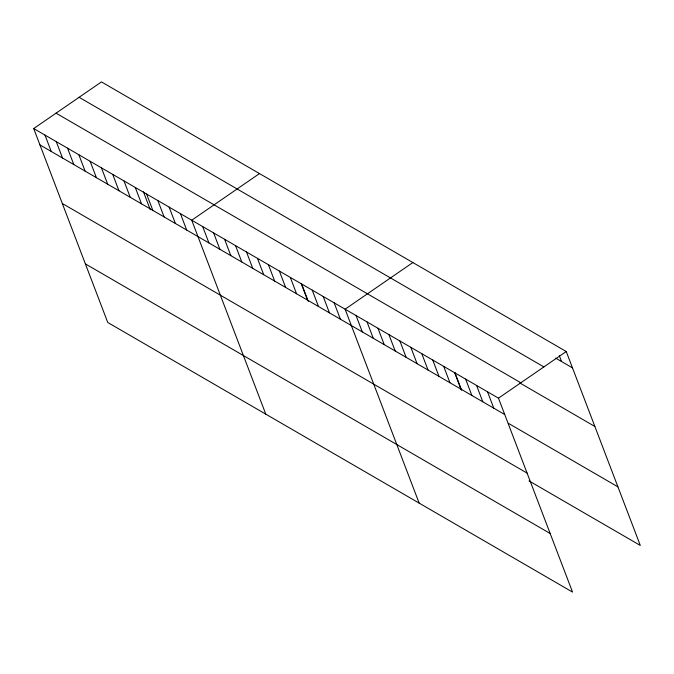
<?xml version="1.0" encoding="UTF-8"?>
<svg xmlns="http://www.w3.org/2000/svg" width="674" height="674" viewBox="0 0 674 674"><rect width="100%" height="100%" fill="white"/><g stroke="black" fill="none" stroke-linecap="round" stroke-linejoin="round"><path stroke-width="1.01" d="M33.7 128.549L498.482 398.166L572.538 592.092L107.756 322.475L33.7 128.549L101.462 81.908L566.244 351.525L640.3 545.451L529.056 480.916M259.49 173.58L191.728 220.221L265.783 414.148M412.867 262.548L345.105 309.189L419.161 503.116M498.482 398.166L566.244 351.525M555.646 358.113L572.496 367.886M79.102 97.3L543.884 366.909M56.06 113.165L520.842 382.773M519.865 382.975L594.872 426.482M39.951 144.918L504.733 414.527M508.373 423.306L617.923 486.855M62.328 203.514L527.11 473.123M85.379 263.888L550.161 533.496M559.336 355.754L561.543 361.534M487.529 391.805L493.781 408.174M476.569 385.452L482.82 401.822M465.616 379.1L471.867 395.461M454.824 372.41L461.665 390.339M454.664 372.739L460.906 389.109M443.703 366.386L449.954 382.756M432.75 360.034L439.001 376.404M421.789 353.673L428.041 370.043M410.837 347.321L417.088 363.69M399.884 340.968L406.136 357.338M388.923 334.607L395.175 350.977M377.971 328.255L384.222 344.625M367.018 321.902L373.27 338.272M356.057 315.55L362.309 331.911M334.152 302.837L340.395 319.206M323.191 296.484L329.443 312.846M312.239 290.123L318.49 306.493M301.447 283.442L308.288 301.362M301.278 283.771L307.529 300.141M290.326 277.418L296.577 293.788M279.373 271.058L285.624 287.427M268.412 264.705L274.663 281.075M257.46 258.353L263.711 274.722M246.507 251.992L252.758 268.362M235.546 245.639L241.798 262.009M224.594 239.287L230.845 255.657M213.641 232.926L219.884 249.296M202.68 226.574L208.932 242.943M180.438 213.675L186.69 230.045M169.149 207.129L175.4 223.49M157.859 200.574L164.111 216.944M146.578 194.028L152.829 210.398M143.419 191.778L150.26 209.698M135.289 187.482L141.54 203.851M123.999 180.935L130.25 197.305M112.71 174.389L118.961 190.759M101.429 167.834L107.68 184.204M90.139 161.288L96.39 177.658M78.85 154.742L85.101 171.112M67.56 148.196L73.811 164.566M56.279 141.65L62.522 158.019M44.989 135.103L51.241 151.473"/></g></svg>
